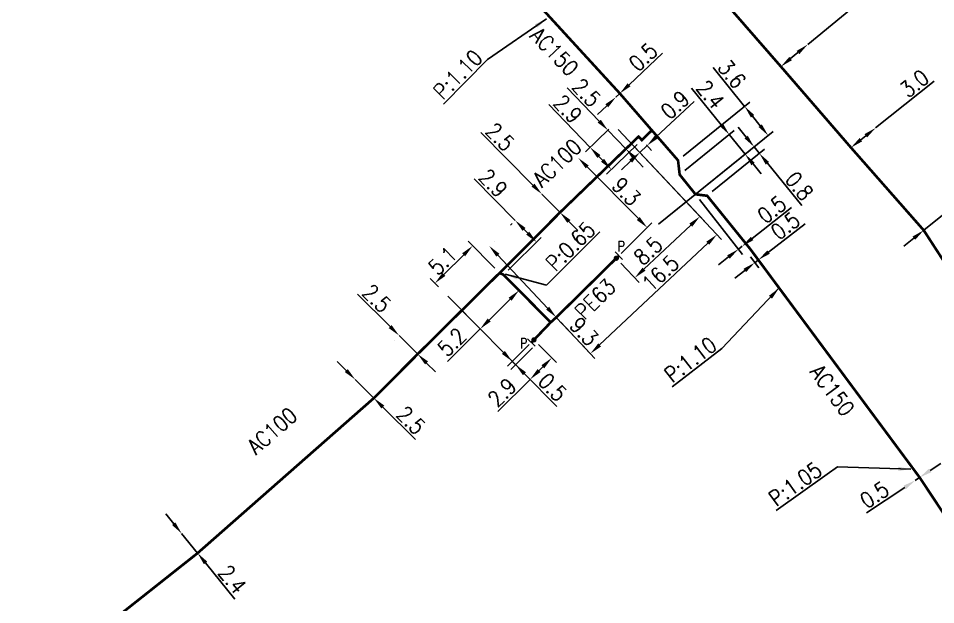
# Model space of a CAD drawing. Header units: millimetres. Extents: x 160996 to 162003, y 120996 to 122000.
# Drawn here: x 161247.6 to 161334.7, y 121654 to 121709.7 of the extents above; entities that cross this region are included whole.
import ezdxf
from ezdxf.enums import TextEntityAlignment as Align

# ---------------------------------------------------------------- set-up
doc = ezdxf.new("R2010")
doc.units = ezdxf.units.MM
doc.header["$PDMODE"] = 34
doc.linetypes.add('L_100_AP', pattern=[14, 10, -1.5, 1, -1.5])
doc.linetypes.add('L_100_PE', pattern=[14, 10, -1.5, 1, -1.5])
doc.layers.get('0').update_dxf_attribs({"linetype": 'CONTINUOUS'})
doc.layers.get('Defpoints').update_dxf_attribs({"linetype": 'CONTINUOUS'})
for name, color, linetype in [('L_140', 3, 'CONTINUOUS'), ('L_300', 7, 'CONTINUOUS'), ('L_340', 7, 'CONTINUOUS')]:
    doc.layers.add(name, color=color, linetype=linetype)
doc.styles.add('G_ROMANS', font='ROMANS.SHX', dxfattribs={"width": 0.75})
doc.styles.get("Standard").update_dxf_attribs({"font": 'romans.shx', "width": 0.85})
doc.dimstyles.get("Standard").update_dxf_attribs({"dimtxt": 1.5, "dimasz": 1.2, "dimexe": 0.625, "dimexo": 0.625, "dimgap": 0.25, "dimtad": 1, "dimdec": 1, "dimzin": 0, "dimdsep": 46, "dimtxsty": 'Standard', "dimcen": -0.5, "dimadec": 0, "dimazin": 0, "dimtfac": 1, "dimtdec": 1, "dimtmove": 0, "dimatfit": 3, "dimfxl": 0, "dimtolj": 1, "dimtzin": 0, "dimarcsym": 0})

# ---------------------------------------------------------------- blocks, each defined once
blk = doc.blocks.new('*D216')
at = {"layer": 'Defpoints', "color": 0, "linetype": 'Continuous', "transparency": 16777216}
for p in [(161263.108, 121660.79), (161263.108, 121660.79), (161264.621, 121658.927)]:
    blk.add_point(p, dxfattribs=at)
at = {"layer": 'L_140', "color": 0, "linetype": 'Continuous', "lineweight": -2, "transparency": 16777216}
for p, q in [((161262.351, 121661.721), (161261.595, 121662.653)), ((161263.108, 121660.79), (161264.621, 121658.927)), ((161265.378, 121657.996), (161268.172, 121654.555))]:
    blk.add_line(p, q, dxfattribs=at)
at = {"layer": 'L_140', "color": 0, "linetype": 'Continuous', "transparency": 16777216}
for points in [[(161262.507, 121661.847), (161262.196, 121661.595), (161263.108, 121660.79)], [(161265.533, 121658.122), (161265.222, 121657.869), (161264.621, 121658.927)]]:
    blk.add_solid(points, dxfattribs=at)
at = {"layer": 'L_140', "color": 0, "linetype": 'Continuous', "transparency": 16777216, "insert": (161267.929, 121656.44), "char_height": 1.5, "attachment_point": 5, "rotation": 309.08517}
blk.add_mtext('\\A1;2.4', dxfattribs=at)
blk = doc.blocks.new('*D217')
at = {"layer": 'Defpoints', "color": 0, "linetype": 'Continuous', "transparency": 16777216}
for p in [(161279.591, 121675.407), (161279.591, 121675.407), (161281.362, 121673.642)]:
    blk.add_point(p, dxfattribs=at)
at = {"layer": 'L_140', "color": 0, "linetype": 'Continuous', "lineweight": -2, "transparency": 16777216}
for p, q in [((161278.741, 121676.254), (161277.891, 121677.101)), ((161279.591, 121675.407), (161281.362, 121673.642)), ((161282.212, 121672.795), (161285.309, 121669.71))]:
    blk.add_line(p, q, dxfattribs=at)
at = {"layer": 'L_140', "color": 0, "linetype": 'Continuous', "transparency": 16777216}
for points in [[(161278.882, 121676.396), (161278.6, 121676.112), (161279.591, 121675.407)], [(161282.353, 121672.937), (161282.071, 121672.654), (161281.362, 121673.642)]]:
    blk.add_solid(points, dxfattribs=at)
at = {"layer": 'L_140', "color": 0, "linetype": 'Continuous', "transparency": 16777216, "insert": (161284.891, 121671.537), "char_height": 1.5, "attachment_point": 5, "rotation": 315.10211}
blk.add_mtext('\\A1;2.5', dxfattribs=at)
blk = doc.blocks.new('*D218')
at = {"layer": 'Defpoints', "color": 0, "linetype": 'Continuous', "transparency": 16777216}
for p in [(161283.754, 121679.585), (161283.754, 121679.585), (161285.525, 121677.82)]:
    blk.add_point(p, dxfattribs=at)
at = {"layer": 'L_140', "color": 0, "linetype": 'Continuous', "lineweight": -2, "transparency": 16777216}
for p, q in [((161282.904, 121680.432), (161279.808, 121683.518)), ((161283.313, 121679.142), (161283.313, 121679.142)), ((161285.525, 121677.82), (161283.754, 121679.585)), ((161285.084, 121677.378), (161285.084, 121677.378)), ((161286.375, 121676.973), (161287.225, 121676.126))]:
    blk.add_line(p, q, dxfattribs=at)
at = {"layer": 'L_140', "color": 0, "linetype": 'Continuous', "transparency": 16777216}
for points in [[(161283.045, 121680.574), (161282.763, 121680.29), (161283.754, 121679.585)], [(161286.516, 121677.115), (161286.234, 121676.832), (161285.525, 121677.82)]]:
    blk.add_solid(points, dxfattribs=at)
at = {"layer": 'L_140', "color": 0, "linetype": 'Continuous', "transparency": 16777216, "insert": (161281.637, 121683.107), "char_height": 1.5, "attachment_point": 5, "rotation": 315.10211}
blk.add_mtext('\\A1;2.5', dxfattribs=at)
blk = doc.blocks.new('*D219')
at = {"layer": 'Defpoints', "color": 0, "linetype": 'Continuous', "transparency": 16777216}
for p in [(161294.598, 121684.42), (161287.945, 121683.747), (161291.453, 121680.205)]:
    blk.add_point(p, dxfattribs=at)
at = {"layer": 'L_140', "color": 0, "linetype": 'Continuous', "lineweight": -2, "transparency": 16777216}
for p, q in [((161288.385, 121683.303), (161291.893, 121679.761)), ((161295.038, 121683.976), (161295.587, 121683.421)), ((161294.295, 121683.021), (161292.306, 121681.05)), ((161291.453, 121680.205), (161288.348, 121677.129))]:
    blk.add_line(p, q, dxfattribs=at)
at = {"layer": 'L_140', "color": 0, "linetype": 'Continuous', "transparency": 16777216}
for points in [[(161294.154, 121683.163), (161294.436, 121682.879), (161295.147, 121683.865)], [(161292.165, 121681.192), (161292.447, 121680.908), (161291.453, 121680.205)]]:
    blk.add_solid(points, dxfattribs=at)
at = {"layer": 'L_140', "color": 0, "linetype": 'Continuous', "transparency": 16777216, "insert": (161288.771, 121678.955), "char_height": 1.5, "attachment_point": 5, "rotation": 44.7362}
blk.add_mtext('\\A1;5.2', dxfattribs=at)
blk = doc.blocks.new('*D220')
at = {"layer": 'Defpoints', "color": 0, "linetype": 'Continuous', "transparency": 16777216}
for p in [(161297.316, 121693.005), (161297.316, 121693.005), (161299.039, 121691.264)]:
    blk.add_point(p, dxfattribs=at)
at = {"layer": 'L_140', "color": 0, "linetype": 'Continuous', "lineweight": -2, "transparency": 16777216}
for p, q in [((161296.472, 121693.858), (161291.519, 121698.862)), ((161299.039, 121691.264), (161297.316, 121693.005)), ((161299.884, 121690.411), (161300.728, 121689.558))]:
    blk.add_line(p, q, dxfattribs=at)
at = {"layer": 'L_140', "color": 0, "linetype": 'Continuous', "transparency": 16777216}
for points in [[(161296.614, 121693.999), (161296.33, 121693.717), (161297.316, 121693.005)], [(161300.026, 121690.551), (161299.741, 121690.27), (161299.039, 121691.264)]]:
    blk.add_solid(points, dxfattribs=at)
at = {"layer": 'L_140', "color": 0, "linetype": 'Continuous', "transparency": 16777216, "insert": (161293.346, 121698.438), "char_height": 1.5, "attachment_point": 5, "rotation": 314.70364}
blk.add_mtext('\\A1;2.5', dxfattribs=at)
blk = doc.blocks.new('*D223')
at = {"layer": 'Defpoints', "color": 0, "linetype": 'Continuous', "transparency": 16777216}
for p in [(161293.3, 121685.519), (161287.16, 121684.538), (161287.945, 121683.747)]:
    blk.add_point(p, dxfattribs=at)
at = {"layer": 'L_140', "color": 0, "linetype": 'Continuous', "lineweight": -2, "transparency": 16777216}
for p, q in [((161292.86, 121685.963), (161290.304, 121688.538)), ((161289.893, 121687.25), (161288.011, 121685.383)), ((161287.504, 121684.19), (161286.719, 121684.982))]:
    blk.add_line(p, q, dxfattribs=at)
at = {"layer": 'L_140', "color": 0, "linetype": 'Continuous', "transparency": 16777216}
for points in [[(161289.752, 121687.392), (161290.033, 121687.108), (161290.744, 121688.095)], [(161287.871, 121685.525), (161288.152, 121685.241), (161287.16, 121684.538)]]:
    blk.add_solid(points, dxfattribs=at)
at = {"layer": 'L_140', "color": 0, "linetype": 'Continuous', "transparency": 16777216, "insert": (161287.899, 121686.681), "char_height": 1.5, "attachment_point": 5, "rotation": 44.77382}
blk.add_mtext('\\A1;5.1', dxfattribs=at)
blk = doc.blocks.new('*D224')
at = {"layer": 'Defpoints', "color": 0, "linetype": 'Continuous', "transparency": 16777216}
for p in [(161296.563, 121679.169), (161296.88, 121678.849), (161294.82, 121676.808)]:
    blk.add_point(p, dxfattribs=at)
at = {"layer": 'L_340', "color": 0, "linetype": 'Continuous', "lineweight": -2, "transparency": 16777216}
for p, q in [((161293.658, 121677.98), (161292.814, 121678.833)), ((161296.119, 121678.729), (161294.059, 121676.688)), ((161296.436, 121678.409), (161294.376, 121676.368)), ((161294.503, 121677.128), (161294.82, 121676.808)), ((161295.664, 121675.956), (161298.741, 121672.85))]:
    blk.add_line(p, q, dxfattribs=at)
at = {"layer": 'L_340', "color": 0, "linetype": 'Continuous', "transparency": 16777216}
for points in [[(161293.8, 121678.121), (161293.516, 121677.839), (161294.503, 121677.128)], [(161295.806, 121676.096), (161295.522, 121675.815), (161294.82, 121676.808)]]:
    blk.add_solid(points, dxfattribs=at)
at = {"layer": 'L_340', "color": 0, "linetype": 'Continuous', "transparency": 16777216, "insert": (161298.335, 121674.681), "char_height": 1.5, "attachment_point": 5, "rotation": 314.7362}
blk.add_mtext('\\A1;0.5', dxfattribs=at)
blk = doc.blocks.new('*D225')
at = {"layer": 'Defpoints', "color": 0, "linetype": 'Continuous', "transparency": 16777216}
for p in [(161287.945, 121683.747), (161296.563, 121679.169), (161296.199, 121675.416)]:
    blk.add_point(p, dxfattribs=at)
at = {"layer": 'L_340', "color": 0, "linetype": 'Continuous', "lineweight": -2, "transparency": 16777216}
for p, q in [((161288.385, 121683.303), (161296.638, 121674.972)), ((161297.003, 121678.725), (161298.698, 121677.014)), ((161297.406, 121676.613), (161297.051, 121676.261)), ((161296.199, 121675.416), (161293.136, 121672.382))]:
    blk.add_line(p, q, dxfattribs=at)
at = {"layer": 'L_340', "color": 0, "linetype": 'Continuous', "transparency": 16777216}
for points in [[(161297.265, 121676.755), (161297.547, 121676.471), (161298.259, 121677.458)], [(161296.91, 121676.403), (161297.192, 121676.119), (161296.199, 121675.416)]]:
    blk.add_solid(points, dxfattribs=at)
at = {"layer": 'L_340', "color": 0, "linetype": 'Continuous', "transparency": 16777216, "insert": (161293.537, 121674.187), "char_height": 1.5, "attachment_point": 5, "rotation": 44.7362}
blk.add_mtext('\\A1;2.9', dxfattribs=at)
blk = doc.blocks.new('L_340_07')
at = {"color": 0, "linetype": 'Continuous', "const_width": 0.25, "flags": 128}
blk.add_lwpolyline([(0, 0), (0.35, 0)], dxfattribs=at)
at = {"color": 0, "linetype": 'Continuous', "flags": 128}
blk.add_lwpolyline([(0.35, -0.5), (0.35, 0.5)], dxfattribs=at)
at = {"color": 0, "linetype": 'Continuous', "width": 0.75, "flags": 3}
for tag, p in [('DEF_LEG', (0.723, -3.465)), ('DEF_COUP', (0.723, -5.965)), ('DEF_TYPE', (0.723, -8.465))]:
    blk.add_attdef(tag, text='', height=1.2, dxfattribs=at).set_placement(p, align=Align.MIDDLE)
blk = doc.blocks.new('*D255')
at = {"layer": 'Defpoints', "color": 0, "linetype": 'Continuous', "transparency": 16777216}
for p in [(161322.566, 121707.207), (161322.566, 121707.207), (161320.019, 121705.109)]:
    blk.add_point(p, dxfattribs=at)
at = {"layer": 'L_140', "color": 0, "linetype": 'Continuous', "lineweight": -2, "transparency": 16777216}
for p, q in [((161322.566, 121707.207), (161328.237, 121711.876)), ((161320.945, 121705.872), (161321.64, 121706.444))]:
    blk.add_line(p, q, dxfattribs=at)
at = {"layer": 'L_140', "color": 0, "linetype": 'Continuous', "transparency": 16777216}
for points in [[(161321.513, 121706.598), (161321.767, 121706.289), (161322.566, 121707.207)], [(161320.818, 121706.026), (161321.072, 121705.717), (161320.019, 121705.109)]]:
    blk.add_solid(points, dxfattribs=at)
at = {"layer": 'L_140', "color": 0, "linetype": 'Continuous', "transparency": 16777216, "insert": (161326.377, 121711.64), "char_height": 1.5, "attachment_point": 5, "rotation": 39.46822}
blk.add_mtext('\\A1;3.3', dxfattribs=at)
blk = doc.blocks.new('*D256')
at = {"layer": 'Defpoints', "color": 0, "linetype": 'Continuous', "transparency": 16777216}
for p in [(161329.018, 121699.29), (161329.018, 121699.29), (161326.674, 121697.418)]:
    blk.add_point(p, dxfattribs=at)
at = {"layer": 'L_140', "color": 0, "linetype": 'Continuous', "lineweight": -2, "transparency": 16777216}
for p, q in [((161329.018, 121699.29), (161334.56, 121703.717)), ((161327.612, 121698.167), (161328.081, 121698.541))]:
    blk.add_line(p, q, dxfattribs=at)
at = {"layer": 'L_140', "color": 0, "linetype": 'Continuous', "transparency": 16777216}
for points in [[(161327.956, 121698.698), (161328.205, 121698.385), (161329.018, 121699.29)], [(161327.487, 121698.323), (161327.737, 121698.011), (161326.674, 121697.418)]]:
    blk.add_solid(points, dxfattribs=at)
at = {"layer": 'L_140', "color": 0, "linetype": 'Continuous', "transparency": 16777216, "insert": (161332.697, 121703.509), "char_height": 1.5, "attachment_point": 5, "rotation": 38.61893}
blk.add_mtext('\\A1;3.0', dxfattribs=at)
blk = doc.blocks.new('*D257')
at = {"layer": 'Defpoints', "color": 0, "linetype": 'Continuous', "transparency": 16777216}
for p in [(161335.536, 121691.131), (161335.536, 121691.131), (161333.583, 121689.571)]:
    blk.add_point(p, dxfattribs=at)
at = {"layer": 'L_140', "color": 0, "linetype": 'Continuous', "lineweight": -2, "transparency": 16777216}
for p, q in [((161336.473, 121691.88), (161341.128, 121695.598)), ((161333.583, 121689.571), (161335.536, 121691.131)), ((161332.645, 121688.822), (161331.707, 121688.073))]:
    blk.add_line(p, q, dxfattribs=at)
at = {"layer": 'L_140', "color": 0, "linetype": 'Continuous', "transparency": 16777216}
for points in [[(161336.349, 121692.036), (161336.598, 121691.724), (161335.536, 121691.131)], [(161332.52, 121688.978), (161332.77, 121688.666), (161333.583, 121689.571)]]:
    blk.add_solid(points, dxfattribs=at)
at = {"layer": 'L_140', "color": 0, "linetype": 'Continuous', "transparency": 16777216, "insert": (161339.265, 121695.39), "char_height": 1.5, "attachment_point": 5, "rotation": 38.61893}
blk.add_mtext('\\A1;2.5', dxfattribs=at)
blk = doc.blocks.new('*D284')
at = {"layer": 'Defpoints', "color": 0, "linetype": 'Continuous', "transparency": 16777216}
for p in [(161304.721, 121702.559), (161304.357, 121702.216), (161304.357, 121702.216)]:
    blk.add_point(p, dxfattribs=at)
at = {"layer": 'L_140', "color": 0, "linetype": 'Continuous', "lineweight": -2, "transparency": 16777216}
for p, q in [((161305.595, 121703.381), (161308.779, 121706.377)), ((161304.357, 121702.216), (161304.721, 121702.559)), ((161303.483, 121701.394), (161302.609, 121700.571))]:
    blk.add_line(p, q, dxfattribs=at)
at = {"layer": 'L_140', "color": 0, "linetype": 'Continuous', "transparency": 16777216}
for points in [[(161305.458, 121703.527), (161305.732, 121703.235), (161304.721, 121702.559)], [(161303.346, 121701.539), (161303.62, 121701.248), (161304.357, 121702.216)]]:
    blk.add_solid(points, dxfattribs=at)
at = {"layer": 'L_140', "color": 0, "linetype": 'Continuous', "transparency": 16777216, "insert": (161306.938, 121706.018), "char_height": 1.5, "attachment_point": 5, "rotation": 43.25953}
blk.add_mtext('\\A1;0.5', dxfattribs=at)
blk = doc.blocks.new('*D285')
at = {"layer": 'Defpoints', "color": 0, "linetype": 'Continuous', "transparency": 16777216}
for p in [(161316.62, 121696.797), (161310.404, 121694.853), (161307.914, 121689.749)]:
    blk.add_point(p, dxfattribs=at)
at = {"layer": 'L_140', "color": 0, "linetype": 'Continuous', "lineweight": -2, "transparency": 16777216}
for p, q in [((161314.354, 121699.595), (161311.536, 121703.076)), ((161310.889, 121695.246), (161315.595, 121699.055)), ((161316.62, 121696.797), (161315.109, 121698.662)), ((161308.4, 121690.142), (161317.105, 121697.19)), ((161317.375, 121695.864), (161318.13, 121694.932))]:
    blk.add_line(p, q, dxfattribs=at)
at = {"layer": 'L_140', "color": 0, "linetype": 'Continuous', "transparency": 16777216}
for points in [[(161314.51, 121699.721), (161314.199, 121699.469), (161315.109, 121698.662)], [(161317.53, 121695.99), (161317.219, 121695.738), (161316.62, 121696.797)]]:
    blk.add_solid(points, dxfattribs=at)
at = {"layer": 'L_140', "color": 0, "linetype": 'Continuous', "transparency": 16777216, "insert": (161313.33, 121702.449), "char_height": 1.5, "attachment_point": 5, "rotation": 308.9929}
blk.add_mtext('\\A1;2.4', dxfattribs=at)
blk = doc.blocks.new('*D286')
at = {"layer": 'Defpoints', "color": 0, "linetype": 'Continuous', "transparency": 16777216}
for p in [(161318.808, 121698.568), (161310.249, 121696.207), (161307.914, 121689.749)]:
    blk.add_point(p, dxfattribs=at)
at = {"layer": 'L_140', "color": 0, "linetype": 'Continuous', "lineweight": -2, "transparency": 16777216}
for p, q in [((161316.574, 121701.327), (161313.594, 121705.009)), ((161310.734, 121696.6), (161317.06, 121701.721)), ((161318.053, 121699.501), (161317.329, 121700.395)), ((161308.4, 121690.142), (161319.293, 121698.962))]:
    blk.add_line(p, q, dxfattribs=at)
at = {"layer": 'L_140', "color": 0, "linetype": 'Continuous', "transparency": 16777216}
for points in [[(161317.484, 121700.521), (161317.173, 121700.269), (161316.574, 121701.327)], [(161318.208, 121699.627), (161317.897, 121699.375), (161318.808, 121698.568)]]:
    blk.add_solid(points, dxfattribs=at)
at = {"layer": 'L_140', "color": 0, "linetype": 'Continuous', "transparency": 16777216, "insert": (161315.369, 121704.405), "char_height": 1.5, "attachment_point": 5, "rotation": 308.9929}
blk.add_mtext('\\A1;3.6', dxfattribs=at)
blk = doc.blocks.new('*D287')
at = {"layer": 'Defpoints', "color": 0, "linetype": 'Continuous', "transparency": 16777216}
for p in [(161317.473, 121697.488), (161313.014, 121692.848), (161307.914, 121689.749)]:
    blk.add_point(p, dxfattribs=at)
at = {"layer": 'L_140', "color": 0, "linetype": 'Continuous', "lineweight": -2, "transparency": 16777216}
for p, q in [((161316.718, 121698.421), (161315.963, 121699.353)), ((161308.4, 121690.142), (161317.959, 121697.881)), ((161313.499, 121693.242), (161318.462, 121697.26)), ((161317.473, 121697.488), (161317.977, 121696.866)), ((161318.732, 121695.934), (161321.991, 121691.908))]:
    blk.add_line(p, q, dxfattribs=at)
at = {"layer": 'L_140', "color": 0, "linetype": 'Continuous', "transparency": 16777216}
for points in [[(161316.874, 121698.547), (161316.563, 121698.295), (161317.473, 121697.488)], [(161318.887, 121696.06), (161318.576, 121695.808), (161317.977, 121696.866)]]:
    blk.add_solid(points, dxfattribs=at)
at = {"layer": 'L_140', "color": 0, "linetype": 'Continuous', "transparency": 16777216, "insert": (161321.77, 121693.77), "char_height": 1.5, "attachment_point": 5, "rotation": 308.9929}
blk.add_mtext('\\A1;0.8', dxfattribs=at)
blk = doc.blocks.new('*D288')
at = {"layer": 'Defpoints', "color": 0, "linetype": 'Continuous', "transparency": 16777216}
for p in [(161317.092, 121687.811), (161316.736, 121687.536), (161317.538, 121686.495)]:
    blk.add_point(p, dxfattribs=at)
at = {"layer": 'L_140', "color": 0, "linetype": 'Continuous', "lineweight": -2, "transparency": 16777216}
for p, q in [((161318.845, 121687.502), (161322.307, 121690.171)), ((161317.117, 121687.041), (161317.92, 121686)), ((161317.474, 121687.316), (161318.276, 121686.275)), ((161317.538, 121686.495), (161317.895, 121686.77)), ((161316.588, 121685.762), (161315.637, 121685.029))]:
    blk.add_line(p, q, dxfattribs=at)
at = {"layer": 'L_140', "color": 0, "linetype": 'Continuous', "transparency": 16777216}
for points in [[(161318.723, 121687.661), (161318.967, 121687.344), (161317.895, 121686.77)], [(161316.466, 121685.921), (161316.71, 121685.604), (161317.538, 121686.495)]]:
    blk.add_solid(points, dxfattribs=at)
at = {"layer": 'L_140', "color": 0, "linetype": 'Continuous', "transparency": 16777216, "insert": (161320.441, 121689.995), "char_height": 1.5, "attachment_point": 5, "rotation": 37.62911}
blk.add_mtext('\\A1;0.5', dxfattribs=at)
blk = doc.blocks.new('*D289')
at = {"layer": 'Defpoints', "color": 0, "linetype": 'Continuous', "transparency": 16777216}
for p in [(161332.778, 121665.833), (161332.778, 121665.833), (161333.195, 121666.11)]:
    blk.add_point(p, dxfattribs=at)
at = {"layer": 'L_140', "color": 0, "linetype": 'Continuous', "lineweight": -2, "transparency": 16777216}
for p, q in [((161334.194, 121666.774), (161335.194, 121667.438)), ((161333.195, 121666.11), (161332.778, 121665.833)), ((161331.779, 121665.169), (161328.138, 121662.749))]:
    blk.add_line(p, q, dxfattribs=at)
at = {"layer": 'L_140', "color": 0, "linetype": 'Continuous', "transparency": 16777216}
for points in [[(161334.083, 121666.941), (161334.305, 121666.608), (161333.195, 121666.11)], [(161331.668, 121665.335), (161331.89, 121665.002), (161332.778, 121665.833)]]:
    blk.add_solid(points, dxfattribs=at)
at = {"layer": 'L_140', "color": 0, "linetype": 'Continuous', "transparency": 16777216, "insert": (161328.905, 121664.46), "char_height": 1.5, "attachment_point": 5, "rotation": 33.60935}
blk.add_mtext('\\A1;0.5', dxfattribs=at)
blk = doc.blocks.new('*D299')
at = {"layer": 'Defpoints', "color": 0, "linetype": 'Continuous', "transparency": 16777216}
for p in [(161311.904, 121692.989), (161316.337, 121688.053), (161316.337, 121688.053)]:
    blk.add_point(p, dxfattribs=at)
at = {"layer": 'L_140', "color": 0, "linetype": 'Continuous', "lineweight": -2, "transparency": 16777216}
for p, q in [((161312.289, 121692.496), (161316.368, 121687.284)), ((161317.282, 121688.793), (161321.026, 121691.722)), ((161315.982, 121687.776), (161316.337, 121688.053)), ((161315.037, 121687.036), (161314.092, 121686.297))]:
    blk.add_line(p, q, dxfattribs=at)
at = {"layer": 'L_140', "color": 0, "linetype": 'Continuous', "transparency": 16777216}
for points in [[(161317.159, 121688.95), (161317.405, 121688.635), (161316.337, 121688.053)], [(161314.914, 121687.194), (161315.161, 121686.879), (161315.982, 121687.776)]]:
    blk.add_solid(points, dxfattribs=at)
at = {"layer": 'L_140', "color": 0, "linetype": 'Continuous', "transparency": 16777216, "insert": (161319.161, 121691.533), "char_height": 1.5, "attachment_point": 5, "rotation": 38.04348}
blk.add_mtext('\\A1;0.5', dxfattribs=at)
blk = doc.blocks.new('*D300')
at = {"layer": 'Defpoints', "color": 0, "linetype": 'Continuous', "transparency": 16777216}
for p in [(161304.14, 121699.592), (161306.815, 121698.134), (161306.619, 121696.956)]:
    blk.add_point(p, dxfattribs=at)
at = {"layer": 'L_140', "color": 0, "linetype": 'Continuous', "lineweight": -2, "transparency": 16777216}
for p, q in [((161308.185, 121698.428), (161311.781, 121701.81)), ((161304.569, 121699.136), (161307.048, 121696.501)), ((161306.619, 121696.956), (161307.311, 121697.606)), ((161307.243, 121697.679), (161307.739, 121697.151)), ((161305.745, 121696.134), (161304.871, 121695.312))]:
    blk.add_line(p, q, dxfattribs=at)
at = {"layer": 'L_140', "color": 0, "linetype": 'Continuous', "transparency": 16777216}
for points in [[(161308.048, 121698.574), (161308.322, 121698.283), (161307.311, 121697.606)], [(161305.608, 121696.279), (161305.882, 121695.988), (161306.619, 121696.956)]]:
    blk.add_solid(points, dxfattribs=at)
at = {"layer": 'L_140', "color": 0, "linetype": 'Continuous', "transparency": 16777216, "insert": (161309.963, 121701.473), "char_height": 1.5, "attachment_point": 5, "rotation": 43.24313}
blk.add_mtext('\\A1;0.9', dxfattribs=at)
blk = doc.blocks.new('*D301')
at = {"layer": 'Defpoints', "color": 0, "linetype": 'Continuous', "transparency": 16777216}
for p in [(161303.593, 121699.066), (161304.14, 121699.592), (161306.501, 121698.461)]:
    blk.add_point(p, dxfattribs=at)
at = {"layer": 'L_140', "color": 0, "linetype": 'Continuous', "lineweight": -2, "transparency": 16777216}
for p, q in [((161302.762, 121699.932), (161299.734, 121703.085)), ((161303.69, 121699.159), (161303.143, 121698.633)), ((161305.29, 121697.299), (161303.593, 121699.066)), ((161306.05, 121698.028), (161304.84, 121696.866)), ((161306.122, 121696.433), (161306.953, 121695.568))]:
    blk.add_line(p, q, dxfattribs=at)
at = {"layer": 'L_140', "color": 0, "linetype": 'Continuous', "transparency": 16777216}
for points in [[(161302.906, 121700.07), (161302.618, 121699.793), (161303.593, 121699.066)], [(161306.266, 121696.572), (161305.977, 121696.295), (161305.29, 121697.299)]]:
    blk.add_solid(points, dxfattribs=at)
at = {"layer": 'L_140', "color": 0, "linetype": 'Continuous', "transparency": 16777216, "insert": (161301.554, 121702.634), "char_height": 1.5, "attachment_point": 5, "rotation": 313.84084}
blk.add_mtext('\\A1;2.5', dxfattribs=at)
blk = doc.blocks.new('*D302')
at = {"layer": 'Defpoints', "color": 0, "linetype": 'Continuous', "transparency": 16777216}
for p in [(161304.14, 121699.592), (161306.815, 121698.134), (161301.901, 121697.441)]:
    blk.add_point(p, dxfattribs=at)
at = {"layer": 'L_140', "color": 0, "linetype": 'Continuous', "lineweight": -2, "transparency": 16777216}
for p, q in [((161301.901, 121697.441), (161297.989, 121701.515)), ((161303.69, 121699.159), (161301.45, 121697.008)), ((161306.364, 121697.701), (161303.462, 121694.913)), ((161303.081, 121696.212), (161302.732, 121696.575))]:
    blk.add_line(p, q, dxfattribs=at)
at = {"layer": 'L_140', "color": 0, "linetype": 'Continuous', "transparency": 16777216}
for points in [[(161302.876, 121696.714), (161302.588, 121696.437), (161301.901, 121697.441)], [(161303.225, 121696.35), (161302.937, 121696.073), (161303.912, 121695.346)]]:
    blk.add_solid(points, dxfattribs=at)
at = {"layer": 'L_140', "color": 0, "linetype": 'Continuous', "transparency": 16777216, "insert": (161299.787, 121701.086), "char_height": 1.5, "attachment_point": 5, "rotation": 313.84084}
blk.add_mtext('\\A1;2.9', dxfattribs=at)
blk = doc.blocks.new('*D333')
at = {"layer": 'Defpoints', "color": 0, "linetype": 'Continuous', "transparency": 16777216}
for p in [(161304.14, 121699.592), (161312.331, 121690.882), (161304.389, 121686.92)]:
    blk.add_point(p, dxfattribs=at)
at = {"layer": 'L_340', "color": 0, "linetype": 'Continuous', "lineweight": -2, "transparency": 16777216}
for p, q in [((161304.569, 121699.136), (161312.76, 121690.427)), ((161307.014, 121685.881), (161311.457, 121690.06)), ((161304.817, 121686.465), (161306.568, 121684.604))]:
    blk.add_line(p, q, dxfattribs=at)
at = {"layer": 'L_340', "color": 0, "linetype": 'Continuous', "transparency": 16777216}
for points in [[(161311.32, 121690.206), (161311.594, 121689.915), (161312.331, 121690.882)], [(161306.877, 121686.027), (161307.151, 121685.735), (161306.139, 121685.059)]]:
    blk.add_solid(points, dxfattribs=at)
at = {"layer": 'L_340', "color": 0, "linetype": 'Continuous', "transparency": 16777216, "insert": (161307.41, 121687.627), "char_height": 1.5, "attachment_point": 5, "rotation": 43.24313}
blk.add_mtext('\\A1;8.5', dxfattribs=at)
blk = doc.blocks.new('*D334')
at = {"layer": 'Defpoints', "color": 0, "linetype": 'Continuous', "transparency": 16777216}
for p in [(161304.14, 121699.592), (161313.946, 121689.165), (161298.687, 121681.306)]:
    blk.add_point(p, dxfattribs=at)
at = {"layer": 'L_140', "color": 0, "linetype": 'Continuous', "lineweight": -2, "transparency": 16777216}
for p, q in [((161304.569, 121699.136), (161314.374, 121688.71)), ((161302.801, 121678.683), (161313.072, 121688.343)), ((161299.115, 121680.85), (161302.355, 121677.406))]:
    blk.add_line(p, q, dxfattribs=at)
at = {"layer": 'L_140', "color": 0, "linetype": 'Continuous', "transparency": 16777216}
for points in [[(161312.935, 121688.489), (161313.209, 121688.198), (161313.946, 121689.165)], [(161302.664, 121678.829), (161302.938, 121678.538), (161301.927, 121677.861)]]:
    blk.add_solid(points, dxfattribs=at)
at = {"layer": 'L_140', "color": 0, "linetype": 'Continuous', "transparency": 16777216, "insert": (161308.583, 121685.495), "char_height": 1.5, "attachment_point": 5, "rotation": 43.24313}
blk.add_mtext('\\A1;16.5', dxfattribs=at)
blk = doc.blocks.new('*D335')
at = {"layer": 'Defpoints', "color": 0, "linetype": 'Continuous', "transparency": 16777216}
for p in [(161292.316, 121688.08), (161292.316, 121688.08), (161298.687, 121681.306)]:
    blk.add_point(p, dxfattribs=at)
at = {"layer": 'L_140', "color": 0, "linetype": 'Continuous', "lineweight": -2, "transparency": 16777216}
for p, q in [((161292.771, 121688.509), (161292.771, 121688.509)), ((161293.138, 121687.206), (161297.865, 121682.18)), ((161299.143, 121681.734), (161299.143, 121681.734)), ((161298.687, 121681.306), (161301.682, 121678.121))]:
    blk.add_line(p, q, dxfattribs=at)
at = {"layer": 'L_140', "color": 0, "linetype": 'Continuous', "transparency": 16777216}
for points in [[(161293.284, 121687.343), (161292.992, 121687.069), (161292.316, 121688.08)], [(161298.011, 121682.317), (161297.719, 121682.043), (161298.687, 121681.306)]]:
    blk.add_solid(points, dxfattribs=at)
at = {"layer": 'L_140', "color": 0, "linetype": 'Continuous', "transparency": 16777216, "insert": (161301.324, 121679.962), "char_height": 1.5, "attachment_point": 5, "rotation": 313.24313}
blk.add_mtext('\\A1;9.3', dxfattribs=at)
blk = doc.blocks.new('*D336')
at = {"layer": 'Defpoints', "color": 0, "linetype": 'Continuous', "transparency": 16777216}
for p in [(161300.781, 121696.434), (161300.781, 121696.434), (161304.389, 121686.92)]:
    blk.add_point(p, dxfattribs=at)
at = {"layer": 'L_340', "color": 0, "linetype": 'Continuous', "lineweight": -2, "transparency": 16777216}
for p, q in [((161306.479, 121690.677), (161301.625, 121695.582)), ((161304.833, 121687.36), (161307.767, 121690.264))]:
    blk.add_line(p, q, dxfattribs=at)
at = {"layer": 'L_340', "color": 0, "linetype": 'Continuous', "transparency": 16777216}
for points in [[(161301.767, 121695.722), (161301.483, 121695.441), (161300.781, 121696.434)], [(161306.621, 121690.818), (161306.337, 121690.537), (161307.323, 121689.824)]]:
    blk.add_solid(points, dxfattribs=at)
at = {"layer": 'L_340', "color": 0, "linetype": 'Continuous', "transparency": 16777216, "insert": (161305.34, 121693.25), "char_height": 1.5, "attachment_point": 5, "rotation": 314.70364}
blk.add_mtext('\\A1;9.3', dxfattribs=at)
blk = doc.blocks.new('L_300_12')
at = {"color": 0, "linetype": 'Continuous', "const_width": 0.248, "flags": 128}
blk.add_lwpolyline([(-0.126, 0, 1), (0.126, 0, 1)], format="xyb", close=True, dxfattribs=at)
at = {"linetype": 'Continuous', "style": 'G_ROMANS', "width": 0.75}
blk.add_attdef('P', text='', height=1, dxfattribs=at).set_placement((0, 1.331), align=Align.MIDDLE_CENTER)
at = {"color": 0, "linetype": 'Continuous', "width": 0.75, "flags": 3}
for tag, p in [('DEF_LEG', (0, -5)), ('DEF_COUP', (0, -7.5)), ('DEF_TYPE', (0, -10))]:
    blk.add_attdef(tag, text='', height=1.2, dxfattribs=at).set_placement(p, align=Align.MIDDLE)
blk = doc.blocks.new('*D1800')
at = {"layer": 'Defpoints', "color": 0, "linetype": 'Continuous', "transparency": 16777216}
for p in [(161294.784, 121690.508), (161294.939, 121690.66), (161293.676, 121685.35)]:
    blk.add_point(p, dxfattribs=at)
at = {"layer": 'L_140', "color": 0, "linetype": 'Continuous', "lineweight": -2, "transparency": 16777216}
for p, q in [((161294.784, 121690.508), (161290.899, 121694.458)), ((161294.493, 121690.222), (161294.338, 121690.069)), ((161295.977, 121689.295), (161295.626, 121689.652)), ((161294.122, 121685.788), (161297.264, 121688.878))]:
    blk.add_line(p, q, dxfattribs=at)
at = {"layer": 'L_140', "color": 0, "linetype": 'Continuous', "transparency": 16777216}
for points in [[(161295.768, 121689.792), (161295.483, 121689.512), (161294.784, 121690.508)], [(161296.119, 121689.435), (161295.834, 121689.155), (161296.818, 121688.439)]]:
    blk.add_solid(points, dxfattribs=at)
at = {"layer": 'L_140', "color": 0, "linetype": 'Continuous', "transparency": 16777216, "insert": (161292.702, 121694.051), "char_height": 1.5, "attachment_point": 5, "rotation": 314.52101}
blk.add_mtext('\\A1;2.9', dxfattribs=at)

msp = doc.modelspace()

# ---------------------------------------------------------------- linework, layer by layer
at = {"layer": 'L_140', "linetype": 'L_100_AP', "const_width": 0.25}
for points in [[(161200.73, 121803.305), (161240.539, 121773.754), (161240.539, 121773.754), (161256.887, 121762.102), (161275.224, 121748.118), (161275.224, 121748.118), (161283.512, 121741.263), (161291.8, 121734.099), (161295.708, 121730.52), (161298.79, 121727.624), (161301.525, 121725.192), (161301.525, 121725.192), (161304.003, 121726.181), (161305.393, 121724.921), (161311.064, 121719.778), (161309.214, 121717.244), (161309.214, 121717.244), (161313.115, 121713.021), (161320.019, 121705.109), (161326.674, 121697.418), (161333.583, 121689.571), (161340.078, 121679.556)], [(161338.073, 121658.76), (161333.195, 121666.11), (161317.092, 121687.811), (161313.014, 121692.848), (161311.908, 121692.983), (161310.404, 121694.853), (161310.249, 121696.207), (161307.764, 121699.059), (161304.721, 121702.559), (161295.743, 121712.341), (161284.904, 121722.213), (161272.24, 121733.867), (161266.115, 121738.275), (161261.774, 121741.629), (161261.496, 121743.367), (161260.065, 121744.427), (161260.065, 121744.427), (161256.007, 121747.422), (161251.531, 121750.622), (161245.159, 121755.398)]]:
    msp.add_lwpolyline(points, dxfattribs=at)
at = {"layer": 'L_140', "linetype": 'L_100_AP', "const_width": 0.25, "flags": 128}
msp.add_lwpolyline([(161307.764, 121699.059), (161306.815, 121698.134), (161306.501, 121698.461), (161299.039, 121691.264), (161295.402, 121687.6), (161293.3, 121685.519), (161285.525, 121677.82), (161281.362, 121673.642), (161264.621, 121658.927), (161253.032, 121649.761), (161241.034, 121640.405), (161237.311, 121637.503), (161236.25, 121638.832), (161208.31, 121616.423), (161197.783, 121607.86), (161182.831, 121596.331), (161171.069, 121586.934), (161152.197, 121572.125), (161147.707, 121568.556), (161140.984, 121563.236), (161132.719, 121556.953), (161125.583, 121553.488), (161124.161, 121551.554), (161123.741, 121550.983)], dxfattribs=at)
at = {"layer": 'L_140', "linetype": 'L_100_PE', "const_width": 0.25, "flags": 128}
for points in [[(161304.389, 121686.92), (161298.687, 121681.306), (161298.154, 121680.831), (161296.563, 121679.169)], [(161293.3, 121685.519), (161293.676, 121685.35), (161293.676, 121685.35), (161294.598, 121684.42), (161298.154, 121680.831)]]:
    msp.add_lwpolyline(points, dxfattribs=at)

# ---------------------------------------------------------------- block references
at = {"layer": 'L_300', "ltscale": 0.5}
ref = msp.add_blockref('L_300_12', (161304.389, 121686.92), dxfattribs=dict(at, rotation=42.49907101520692))
ref.add_attrib('P', 'P', dxfattribs={"layer": '0', "linetype": 'Continuous', "height": 1, "style": 'G_ROMANS', "width": 0.75}).set_placement((161304.851, 121688.045), align=Align.MIDDLE_CENTER)
ref = msp.add_blockref('L_300_12', (161296.563, 121679.169), dxfattribs=dict(at, rotation=42.49907101520692))
ref.add_attrib('P', 'P', dxfattribs={"layer": '0', "linetype": 'Continuous', "height": 1, "style": 'G_ROMANS', "width": 0.75}).set_placement((161295.598, 121678.845), align=Align.MIDDLE_CENTER)
at = {"layer": 'L_340'}
for p, rotation in [((161304.389, 121686.92), 44.58158347533234), ((161296.563, 121679.169), 226.2379948846871)]:
    msp.add_blockref('L_340_07', p, dxfattribs=dict(at, rotation=rotation))

# ---------------------------------------------------------------- texts
at = {"layer": 'L_140', "linetype": 'Continuous', "width": 0.85}
for s, rotation, p in [('AC150', 313.9841, (161296.087, 121707.954)), ('AC100', 43.84084, (161297.326, 121693.558)), ('PE63', 44.58158, (161301.355, 121680.969)), ('AC150', 306.57683, (161322.689, 121676.111))]:
    msp.add_text(s, height=1.5, rotation=rotation, dxfattribs=at).set_placement(p)
msp.add_text('AC100', height=1.5, rotation=41.31533, dxfattribs=at).set_placement((161271.7, 121670.536), align=Align.MIDDLE)
at = {"layer": 'L_140', "linetype": 'Continuous', "char_height": 1.5}
for s, insert, attachment_point, rotation in [('P:1.10', (161291.801, 121705.792), 9, 45.36806), ('P:0.65', (161298.605, 121685.571), 7, 44.75737), ('P:1.10', (161314.074, 121678.383), 9, 37.62911), ('P:1.05', (161324.073, 121666.478), 9, 35.45952)]:
    msp.add_mtext(s, dxfattribs=dict(at, insert=insert, attachment_point=attachment_point, rotation=rotation))

# ---------------------------------------------------------------- dimensions: what is measured, and where the dimension line sits
at = {"layer": 'L_140', "linetype": 'Continuous'}
for base, p1, p2, angle, picture, middle in [((161322.566, 121707.207), (161320.019, 121705.109), (161322.566, 121707.207), 219.46822, '*D255', (161327.013, 121710.868)), ((161304.357, 121702.216), (161304.721, 121702.559), (161304.357, 121702.216), 43.25953, '*D284', (161307.624, 121705.29)), ((161318.80759, 121698.5683), (161310.2485, 121696.20659), (161307.91416, 121689.74922), 128.9929, '*D286', (161314.59145, 121703.77612)), ((161329.018, 121699.29), (161326.674, 121697.418), (161329.018, 121699.29), 218.61893, '*D256', (161333.321, 121702.728)), ((161303.593, 121699.066), (161306.501, 121698.461), (161304.14, 121699.592), 313.84084, '*D301', (161300.833, 121701.941)), ((161316.62, 121696.797), (161310.404, 121694.853), (161307.914, 121689.749), 128.9929, '*D285', (161312.553, 121701.82)), ((161301.901, 121697.441), (161306.815, 121698.134), (161304.14, 121699.592), 313.84084, '*D302', (161299.066, 121700.393)), ((161306.619, 121696.956), (161306.815, 121698.134), (161304.14, 121699.592), 43.24313, '*D300', (161310.648, 121700.744)), ((161297.316, 121693.005), (161299.039, 121691.264), (161297.316, 121693.005), 314.70364, '*D220', (161292.635, 121697.735)), ((161313.946, 121689.165), (161298.687, 121681.306), (161304.14, 121699.592), 223.24313, '*D334', (161309.268, 121684.766)), ((161317.473, 121697.488), (161313.014, 121692.848), (161307.914, 121689.749), 308.9929, '*D287', (161320.993, 121693.141)), ((161335.536, 121691.131), (161333.583, 121689.571), (161335.536, 121691.131), 218.61893, '*D257', (161339.889, 121694.609)), ((161294.784, 121690.508), (161293.676, 121685.35), (161294.939, 121690.66), 314.52101, '*D1800', (161291.989, 121693.349)), ((161316.337, 121688.053), (161311.904, 121692.989), (161316.337, 121688.053), 218.04348, '*D299', (161319.777, 121690.745)), ((161317.538221094, 121686.494805028), (161317.091974302, 121687.81070306), (161316.735583489, 121687.535956653), 37.629106551, '*D288', (161321.05121625, 121689.203019617)), ((161287.1595, 121684.538), (161293.2999, 121685.5191), (161287.9446, 121683.7467), 44.77382, '*D223', (161288.6038, 121685.9709)), ((161292.316, 121688.08), (161298.687, 121681.306), (161292.316, 121688.08), 313.24313, '*D335', (161300.596, 121679.276)), ((161283.754, 121679.585), (161285.525, 121677.82), (161283.754, 121679.585), 315.10211, '*D218', (161280.931, 121682.398)), ((161291.453, 121680.205), (161294.598, 121684.42), (161287.945, 121683.747), 44.7362, '*D219', (161289.475, 121678.245)), ((161279.591, 121675.407), (161281.362, 121673.642), (161279.591, 121675.407), 315.10211, '*D217', (161284.185, 121670.829)), ((161332.778, 121665.833), (161333.195, 121666.11), (161332.778, 121665.833), 33.60935, '*D289', (161329.459, 121663.627)), ((161263.108, 121660.79), (161264.621, 121658.927), (161263.108, 121660.79), 309.08517, '*D216', (161267.153, 121655.81))]:
    dim = msp.add_linear_dim(base=base, p1=p1, p2=p2, angle=angle, dimstyle='Standard', dxfattribs=at)
    dim.commit()
    dim.dimension.update_dxf_attribs({"geometry": picture, "text_midpoint": middle, "dimtype": 160})
at = {"layer": 'L_340', "linetype": 'Continuous'}
dim = msp.add_linear_dim(base=(161312.331, 121690.882), p1=(161304.389, 121686.92), p2=(161304.14, 121699.592), angle=223.24313, dimstyle='Standard', override={"dimgap": 0.25}, dxfattribs=at)
dim.commit()
dim.dimension.update_dxf_attribs({"geometry": '*D333', "text_midpoint": (161308.095, 121686.898), "dimtype": 160})
for base, p1, p2, angle, picture, middle in [((161300.781, 121696.434), (161304.389, 121686.92), (161300.781, 121696.434), 314.70364, '*D336', (161304.629, 121692.547)), ((161296.199, 121675.416), (161296.563, 121679.169), (161287.945, 121683.747), 224.7362, '*D225', (161294.241, 121673.477)), ((161294.82, 121676.808), (161296.563, 121679.169), (161296.88, 121678.849), 134.7362, '*D224', (161297.625, 121673.977))]:
    dim = msp.add_linear_dim(base=base, p1=p1, p2=p2, angle=angle, dimstyle='Standard', dxfattribs=at)
    dim.commit()
    dim.dimension.update_dxf_attribs({"geometry": picture, "text_midpoint": middle, "dimtype": 160})

# ---------------------------------------------------------------- leaders
at = {"layer": 'L_140', "linetype": 'Continuous', "annotation_type": 0, "has_hookline": 1, "text_width": 5.707}
for points, hookline_direction, horizontal_direction in [([(161297.752, 121709.639), (161292.154, 121705.794)], 1, (0.70255, 0.711635, 0)), ([(161293.824, 121685.4), (161297.752, 121684.373), (161298.604, 121685.218)], 0, (0.710095, 0.704106, 0)), ([(161319.851, 121684.093), (161314.424, 121678.337)], 1, (0.79198, 0.610548, 0)), ([(161332.365, 121666.891), (161325.399, 121667.116), (161324.421, 121666.42)], 1, (0.814526, 0.580128, 0))]:
    msp.add_leader(points, dimstyle='Standard', dxfattribs=dict(at, hookline_direction=hookline_direction, horizontal_direction=horizontal_direction))

doc.saveas('drawing.dxf')
